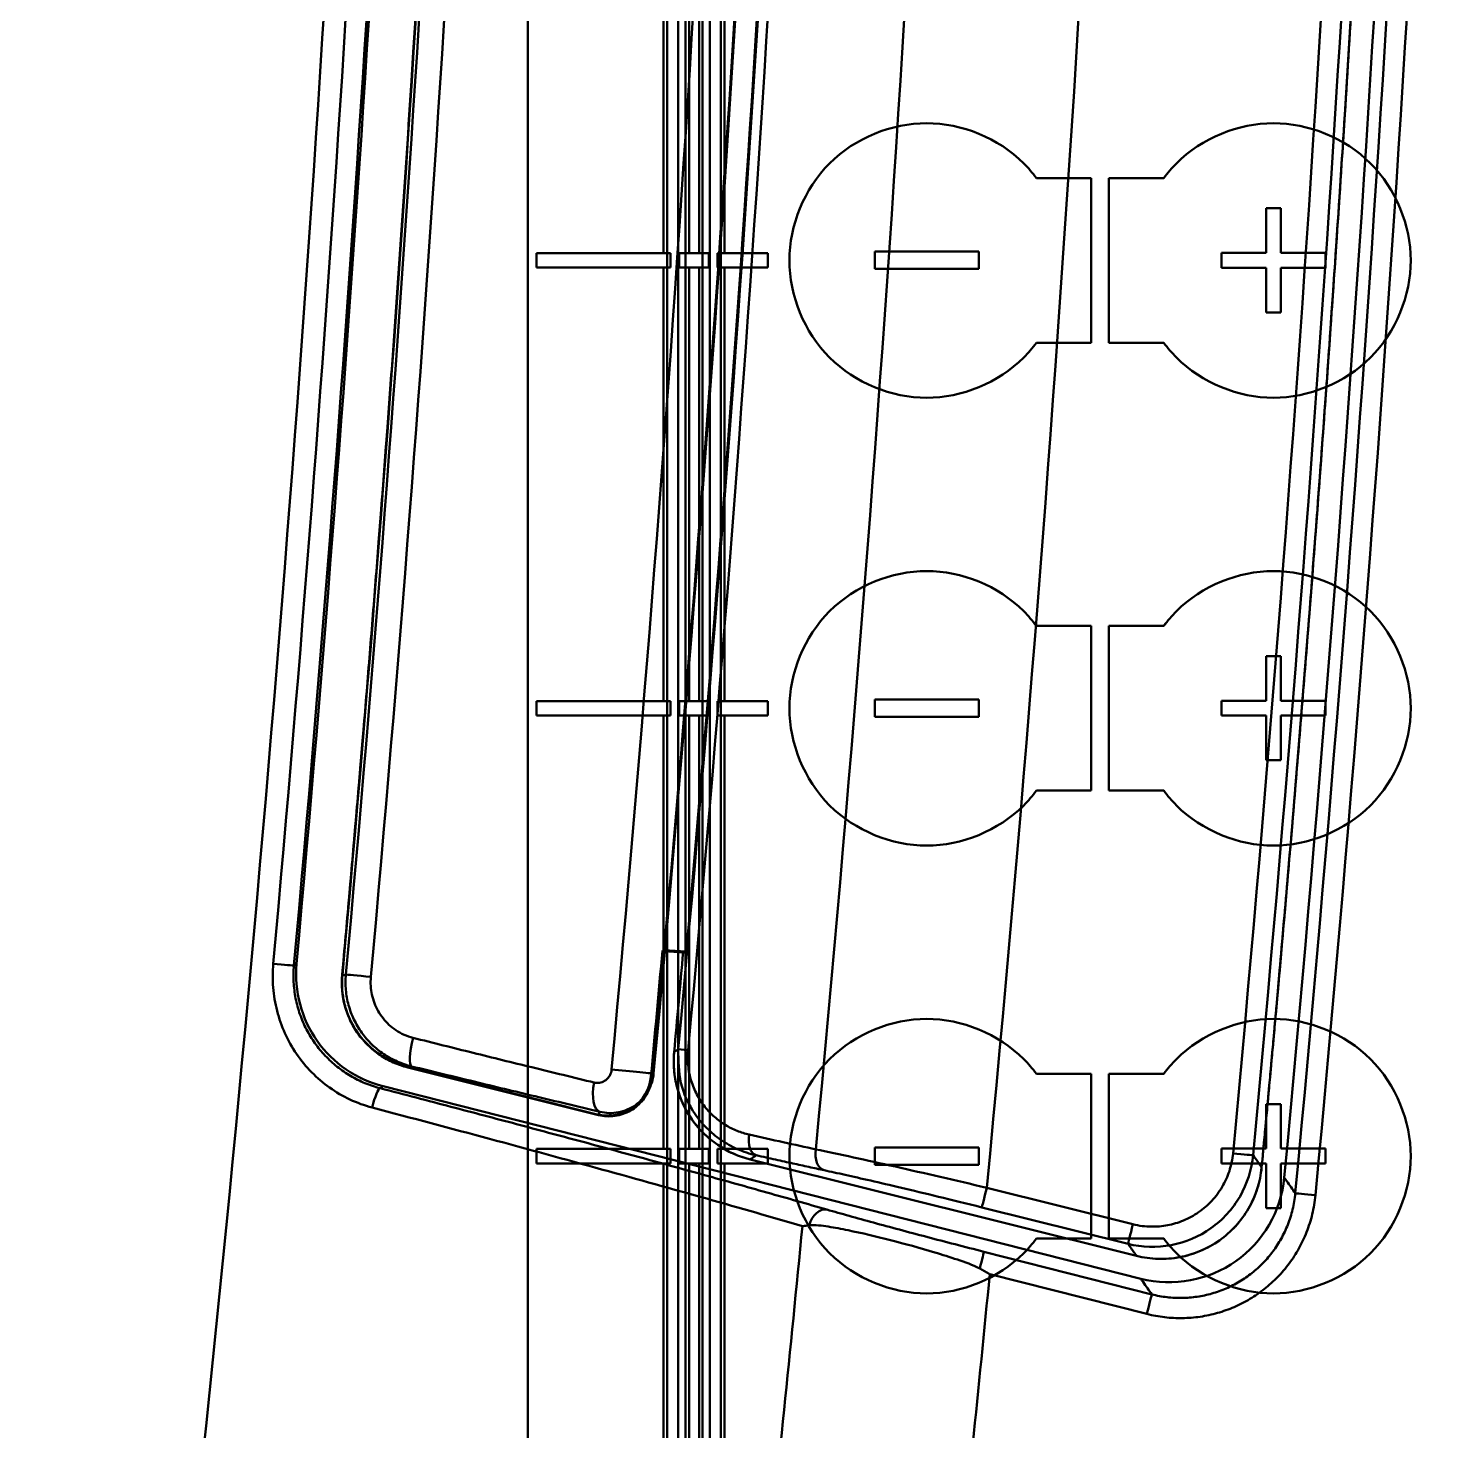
# Model space of a CAD drawing. Header units: millimetres. Extents: x -142 to 142, y -208 to 161.
# Drawn here: x 48.31 to 96.92, y -70.5 to -21.95 of the extents above; entities that cross this region are included whole.
import ezdxf

# ---------------------------------------------------------------- set-up
doc = ezdxf.new("R2010")
doc.units = ezdxf.units.MM
doc.layers.add('1', color=7, linetype='Continuous', true_color=0xffffff)

msp = doc.modelspace()

# ---------------------------------------------------------------- linework, layer by layer
at = {"layer": '1', "color": 251, "linetype": 'Continuous', "lineweight": 50}
for p, q in [((70.417, 95.7, 24.5), (70.417, -90.4, 24.5)), ((70.797, 95.7, 24.675), (70.797, -90.4, 24.675)), ((71.06, 95.7, 25.07), (71.06, -90.4, 25.07)), ((71.64, 95.7, 25.07), (71.64, -90.4, 25.07)), ((71.903, -90.4, 24.675), (71.903, 95.7, 24.675)), ((72.283, 95.7, 24.5), (72.283, -90.4, 24.5)), ((65.6, -87, 24.72), (65.6, 87, 24.72)), ((65.6, -87, 24.5), (65.6, 87, 24.5)), ((70.3, -14.742, 24.72), (70.3, -29.742, 24.72)), ((71.177, -14.742, 24.85), (71.177, -29.742, 24.85)), ((71.523, -14.742, 24.85), (71.523, -29.742, 24.85)), ((72.4, -14.742, 24.72), (72.4, -29.742, 24.72)), ((79.402, -25.242, 24.72), (79.402, -25.242, 24.82)), ((91.402, -25.242, 24.72), (91.402, -25.242, 24.82)), ((85.099, -27.142, 24.82), (83.199, -27.142, 24.82)), ((83.199, -27.142, 24.72), (83.199, -27.142, 24.82)), ((85.099, -27.142, 24.72), (83.199, -27.142, 24.72)), ((85.099, -32.842, 24.82), (85.099, -27.142, 24.82)), ((85.099, -27.142, 24.72), (85.099, -27.142, 24.82)), ((85.099, -32.842, 24.72), (85.099, -27.142, 24.72)), ((87.606, -27.142, 24.82), (85.705, -27.142, 24.82)), ((85.705, -27.142, 24.82), (85.705, -32.842, 24.82)), ((85.705, -27.142, 24.72), (85.705, -32.842, 24.72)), ((85.705, -27.142, 24.72), (85.705, -27.142, 24.82)), ((87.606, -27.142, 24.72), (85.705, -27.142, 24.72)), ((87.605, -27.142, 24.72), (87.605, -27.142, 24.82)), ((91.661, -28.188, 24.92), (91.146, -28.188, 24.92)), ((91.146, -28.188, 24.92), (91.146, -29.731, 24.92)), ((91.146, -28.188, 24.82), (91.146, -29.731, 24.82)), ((91.146, -28.188, 24.82), (91.146, -28.188, 24.92)), ((91.661, -28.188, 24.82), (91.146, -28.188, 24.82)), ((91.661, -29.731, 24.92), (91.661, -28.188, 24.92)), ((91.661, -28.188, 24.82), (91.661, -28.188, 24.92)), ((91.661, -29.731, 24.82), (91.661, -28.188, 24.82)), ((70.533, -29.742, 24.92), (65.902, -29.742, 24.92)), ((65.902, -29.742, 24.92), (65.902, -30.242, 24.92)), ((65.902, -29.742, 24.72), (65.902, -29.742, 24.92)), ((70.3, -29.742, 24.72), (65.902, -29.742, 24.72)), ((65.902, -29.742, 24.72), (65.902, -30.242, 24.72)), ((70.533, -29.742, 24.92), (70.533, -30.242, 24.92)), ((70.841, -29.742, 24.72), (70.841, -30.242, 24.72)), ((71.859, -29.742, 24.72), (70.841, -29.742, 24.72)), ((71.523, -29.742, 24.85), (71.177, -29.742, 24.85)), ((71.859, -29.742, 24.72), (71.859, -30.242, 24.72)), ((73.902, -29.742, 24.92), (72.167, -29.742, 24.92)), ((72.167, -29.742, 24.92), (72.167, -30.242, 24.92)), ((73.902, -29.742, 24.72), (72.4, -29.742, 24.72)), ((73.902, -30.242, 24.92), (73.902, -29.742, 24.92)), ((73.902, -29.742, 24.72), (73.902, -29.742, 24.92)), ((73.902, -30.242, 24.72), (73.902, -29.742, 24.72)), ((74.652, -29.991, 24.72), (74.652, -29.991, 24.82)), ((81.204, -29.688, 24.92), (77.604, -29.688, 24.92)), ((77.604, -29.688, 24.92), (77.604, -30.288, 24.92)), ((77.604, -29.688, 24.82), (77.604, -30.288, 24.82)), ((77.604, -29.688, 24.82), (77.604, -29.688, 24.92)), ((81.204, -29.688, 24.82), (77.604, -29.688, 24.82)), ((81.204, -30.288, 24.92), (81.204, -29.688, 24.92)), ((81.204, -29.688, 24.82), (81.204, -29.688, 24.92)), ((81.204, -30.288, 24.82), (81.204, -29.688, 24.82)), ((91.146, -29.731, 24.92), (89.604, -29.731, 24.92)), ((89.604, -29.731, 24.92), (89.604, -30.245, 24.92)), ((89.604, -29.731, 24.82), (89.604, -30.245, 24.82)), ((89.604, -29.731, 24.82), (89.604, -29.731, 24.92)), ((91.146, -29.731, 24.82), (89.604, -29.731, 24.82)), ((91.146, -29.731, 24.82), (91.146, -29.731, 24.92)), ((93.204, -29.731, 24.92), (91.661, -29.731, 24.92)), ((91.661, -29.731, 24.82), (91.661, -29.731, 24.92)), ((93.204, -29.731, 24.82), (91.661, -29.731, 24.82)), ((93.204, -30.245, 24.92), (93.204, -29.731, 24.92)), ((93.204, -29.731, 24.82), (93.204, -29.731, 24.92)), ((93.204, -30.245, 24.82), (93.204, -29.731, 24.82)), ((96.152, -29.991, 24.72), (96.152, -29.991, 24.82)), ((65.902, -30.242, 24.92), (70.533, -30.242, 24.92)), ((65.902, -30.242, 24.72), (70.3, -30.242, 24.72)), ((65.902, -30.242, 24.72), (65.902, -30.242, 24.92)), ((70.3, -30.242, 24.72), (70.3, -45.242, 24.72)), ((70.841, -30.242, 24.72), (71.859, -30.242, 24.72)), ((71.177, -30.242, 24.85), (71.177, -45.242, 24.85)), ((71.523, -30.242, 24.85), (71.177, -30.242, 24.85)), ((71.523, -30.242, 24.85), (71.523, -45.242, 24.85)), ((72.167, -30.242, 24.92), (73.902, -30.242, 24.92)), ((72.4, -30.242, 24.72), (72.4, -45.242, 24.72)), ((72.4, -30.242, 24.72), (73.902, -30.242, 24.72)), ((73.902, -30.242, 24.72), (73.902, -30.242, 24.92)), ((77.604, -30.288, 24.92), (81.204, -30.288, 24.92)), ((77.604, -30.288, 24.82), (81.204, -30.288, 24.82)), ((77.604, -30.288, 24.82), (77.604, -30.288, 24.92)), ((81.204, -30.288, 24.82), (81.204, -30.288, 24.92)), ((89.604, -30.245, 24.92), (91.146, -30.245, 24.92)), ((89.604, -30.245, 24.82), (91.146, -30.245, 24.82)), ((89.604, -30.245, 24.82), (89.604, -30.245, 24.92)), ((91.146, -30.245, 24.92), (91.146, -31.788, 24.92)), ((91.146, -30.245, 24.82), (91.146, -31.788, 24.82)), ((91.146, -30.245, 24.82), (91.146, -30.245, 24.92)), ((91.661, -31.788, 24.92), (91.661, -30.245, 24.92)), ((91.661, -30.245, 24.92), (93.204, -30.245, 24.92)), ((91.661, -30.245, 24.82), (93.204, -30.245, 24.82)), ((91.661, -30.245, 24.82), (91.661, -30.245, 24.92)), ((91.661, -31.788, 24.82), (91.661, -30.245, 24.82)), ((93.204, -30.245, 24.82), (93.204, -30.245, 24.92)), ((91.146, -31.788, 24.92), (91.661, -31.788, 24.92)), ((91.146, -31.788, 24.82), (91.146, -31.788, 24.92)), ((91.146, -31.788, 24.82), (91.661, -31.788, 24.82)), ((91.661, -31.788, 24.82), (91.661, -31.788, 24.92)), ((83.199, -32.842, 24.82), (85.099, -32.842, 24.82)), ((83.199, -32.842, 24.72), (85.099, -32.842, 24.72)), ((83.199, -32.842, 24.72), (83.199, -32.842, 24.82)), ((85.099, -32.842, 24.72), (85.099, -32.842, 24.82)), ((85.705, -32.842, 24.82), (87.606, -32.842, 24.82)), ((85.705, -32.842, 24.72), (87.606, -32.842, 24.72)), ((85.705, -32.842, 24.72), (85.705, -32.842, 24.82)), ((87.606, -32.842, 24.72), (87.606, -32.842, 24.82)), ((79.402, -34.742, 24.72), (79.402, -34.742, 24.82)), ((91.402, -34.742, 24.72), (91.402, -34.742, 24.82)), ((79.402, -40.742, 24.72), (79.402, -40.742, 24.82)), ((91.402, -40.742, 24.72), (91.402, -40.742, 24.82)), ((85.099, -42.642, 24.82), (83.199, -42.642, 24.82)), ((83.199, -42.642, 24.72), (83.199, -42.642, 24.82)), ((85.099, -42.642, 24.72), (83.199, -42.642, 24.72)), ((85.099, -48.342, 24.82), (85.099, -42.642, 24.82)), ((85.099, -42.642, 24.72), (85.099, -42.642, 24.82)), ((85.099, -48.342, 24.72), (85.099, -42.642, 24.72)), ((87.606, -42.642, 24.82), (85.705, -42.642, 24.82)), ((85.705, -42.642, 24.82), (85.705, -48.342, 24.82)), ((85.705, -42.642, 24.72), (85.705, -48.342, 24.72)), ((85.705, -42.642, 24.72), (85.705, -42.642, 24.82)), ((87.606, -42.642, 24.72), (85.705, -42.642, 24.72)), ((87.605, -42.642, 24.72), (87.605, -42.642, 24.82)), ((91.661, -43.688, 24.92), (91.146, -43.688, 24.92)), ((91.146, -43.688, 24.92), (91.146, -45.231, 24.92)), ((91.146, -43.688, 24.82), (91.146, -45.231, 24.82)), ((91.146, -43.688, 24.82), (91.146, -43.688, 24.92)), ((91.661, -43.688, 24.82), (91.146, -43.688, 24.82)), ((91.661, -45.231, 24.92), (91.661, -43.688, 24.92)), ((91.661, -43.688, 24.82), (91.661, -43.688, 24.92)), ((91.661, -45.231, 24.82), (91.661, -43.688, 24.82)), ((81.204, -45.188, 24.92), (77.604, -45.188, 24.92)), ((77.604, -45.188, 24.92), (77.604, -45.788, 24.92)), ((77.604, -45.188, 24.82), (77.604, -45.788, 24.82)), ((77.604, -45.188, 24.82), (77.604, -45.188, 24.92)), ((81.204, -45.188, 24.82), (77.604, -45.188, 24.82)), ((81.204, -45.788, 24.92), (81.204, -45.188, 24.92)), ((81.204, -45.188, 24.82), (81.204, -45.188, 24.92)), ((81.204, -45.788, 24.82), (81.204, -45.188, 24.82)), ((70.533, -45.242, 24.92), (65.902, -45.242, 24.92)), ((65.902, -45.242, 24.92), (65.902, -45.742, 24.92)), ((65.902, -45.242, 24.72), (65.902, -45.242, 24.92)), ((70.3, -45.242, 24.72), (65.902, -45.242, 24.72)), ((65.902, -45.242, 24.72), (65.902, -45.742, 24.72)), ((70.533, -45.242, 24.92), (70.533, -45.742, 24.92)), ((70.841, -45.242, 24.72), (70.841, -45.742, 24.72)), ((71.859, -45.242, 24.72), (70.841, -45.242, 24.72)), ((71.523, -45.242, 24.85), (71.177, -45.242, 24.85)), ((71.859, -45.242, 24.72), (71.859, -45.742, 24.72)), ((73.902, -45.242, 24.92), (72.167, -45.242, 24.92)), ((72.167, -45.242, 24.92), (72.167, -45.742, 24.92)), ((73.902, -45.242, 24.72), (72.4, -45.242, 24.72)), ((73.902, -45.742, 24.92), (73.902, -45.242, 24.92)), ((73.902, -45.242, 24.72), (73.902, -45.242, 24.92)), ((73.902, -45.742, 24.72), (73.902, -45.242, 24.72)), ((74.652, -45.491, 24.72), (74.652, -45.491, 24.82)), ((91.146, -45.231, 24.92), (89.604, -45.231, 24.92)), ((89.604, -45.231, 24.92), (89.604, -45.746, 24.92)), ((89.604, -45.231, 24.82), (89.604, -45.746, 24.82)), ((89.604, -45.231, 24.82), (89.604, -45.231, 24.92)), ((91.146, -45.231, 24.82), (89.604, -45.231, 24.82)), ((91.146, -45.231, 24.82), (91.146, -45.231, 24.92)), ((93.204, -45.231, 24.92), (91.661, -45.231, 24.92)), ((91.661, -45.231, 24.82), (91.661, -45.231, 24.92)), ((93.204, -45.231, 24.82), (91.661, -45.231, 24.82)), ((93.204, -45.746, 24.92), (93.204, -45.231, 24.92)), ((93.204, -45.231, 24.82), (93.204, -45.231, 24.92)), ((93.204, -45.746, 24.82), (93.204, -45.231, 24.82)), ((96.152, -45.491, 24.72), (96.152, -45.491, 24.82)), ((65.902, -45.742, 24.92), (70.533, -45.742, 24.92)), ((65.902, -45.742, 24.72), (70.3, -45.742, 24.72)), ((65.902, -45.742, 24.72), (65.902, -45.742, 24.92)), ((70.3, -45.742, 24.72), (70.3, -60.742, 24.72)), ((70.841, -45.742, 24.72), (71.859, -45.742, 24.72)), ((71.177, -45.742, 24.85), (71.177, -60.742, 24.85)), ((71.523, -45.742, 24.85), (71.177, -45.742, 24.85)), ((71.523, -45.742, 24.85), (71.523, -60.742, 24.85)), ((72.167, -45.742, 24.92), (73.902, -45.742, 24.92)), ((72.4, -45.742, 24.72), (72.4, -60.742, 24.72)), ((72.4, -45.742, 24.72), (73.902, -45.742, 24.72)), ((73.902, -45.742, 24.72), (73.902, -45.742, 24.92)), ((77.604, -45.788, 24.92), (81.204, -45.788, 24.92)), ((77.604, -45.788, 24.82), (77.604, -45.788, 24.92)), ((77.604, -45.788, 24.82), (81.204, -45.788, 24.82)), ((81.204, -45.788, 24.82), (81.204, -45.788, 24.92)), ((89.604, -45.746, 24.92), (91.146, -45.746, 24.92)), ((89.604, -45.746, 24.82), (91.146, -45.746, 24.82)), ((89.604, -45.746, 24.82), (89.604, -45.746, 24.92)), ((91.146, -45.746, 24.92), (91.146, -47.288, 24.92)), ((91.146, -45.746, 24.82), (91.146, -45.746, 24.92)), ((91.146, -45.746, 24.82), (91.146, -47.288, 24.82)), ((91.661, -47.288, 24.92), (91.661, -45.746, 24.92)), ((91.661, -45.746, 24.92), (93.204, -45.746, 24.92)), ((91.661, -45.746, 24.82), (93.204, -45.746, 24.82)), ((91.661, -45.746, 24.82), (91.661, -45.746, 24.92)), ((91.661, -47.288, 24.82), (91.661, -45.746, 24.82)), ((93.204, -45.746, 24.82), (93.204, -45.746, 24.92)), ((91.146, -47.288, 24.92), (91.661, -47.288, 24.92)), ((91.146, -47.288, 24.82), (91.661, -47.288, 24.82)), ((91.146, -47.288, 24.82), (91.146, -47.288, 24.92)), ((91.661, -47.288, 24.82), (91.661, -47.288, 24.92)), ((83.199, -48.342, 24.82), (85.099, -48.342, 24.82)), ((83.199, -48.342, 24.72), (85.099, -48.342, 24.72)), ((83.199, -48.342, 24.72), (83.199, -48.342, 24.82)), ((85.099, -48.342, 24.72), (85.099, -48.342, 24.82)), ((85.705, -48.342, 24.82), (87.606, -48.342, 24.82)), ((85.705, -48.342, 24.72), (87.606, -48.342, 24.72)), ((85.705, -48.342, 24.72), (85.705, -48.342, 24.82)), ((87.606, -48.342, 24.72), (87.606, -48.342, 24.82)), ((79.402, -50.242, 24.72), (79.402, -50.242, 24.82)), ((91.402, -50.242, 24.72), (91.402, -50.242, 24.82)), ((70.257, -53.873, -12), (70.977, -53.919, -12)), ((70.977, -53.919, -14.444), (70.257, -53.873, -14.444)), ((70.257, -53.873, -12), (70.257, -53.873, -14.444)), ((70.298, -53.894, -15.46), (70.315, -53.86, -17.46)), ((71.01, -53.939, -15.443), (70.298, -53.894, -15.46)), ((71.083, -53.908, -17.442), (70.315, -53.86, -17.46)), ((70.977, -53.919, -12), (70.977, -53.919, -14.444)), ((59.173, -54.721, -12), (59.173, -54.721, -14.444)), ((79.402, -56.242, 24.72), (79.402, -56.242, 24.82)), ((91.402, -56.242, 24.72), (91.402, -56.242, 24.82)), ((70.661, -57.391, -12), (70.661, -57.391, -14.444)), ((61.435, -57.904, -12), (68.003, -59.544, -12)), ((68.003, -59.544, -14.444), (61.435, -57.904, -14.444)), ((61.435, -57.904, -12), (61.435, -57.904, -14.444)), ((68.045, -59.569, -15.506), (61.441, -57.922, -15.67)), ((69.86, -58.229, -12), (69.86, -58.229, -14.444)), ((85.099, -58.142, 24.82), (83.199, -58.142, 24.82)), ((83.199, -58.142, 24.72), (83.199, -58.142, 24.82)), ((85.099, -58.142, 24.72), (83.199, -58.142, 24.72)), ((85.099, -63.842, 24.82), (85.099, -58.142, 24.82)), ((85.099, -58.142, 24.72), (85.099, -58.142, 24.82)), ((85.099, -63.842, 24.72), (85.099, -58.142, 24.72)), ((87.606, -58.142, 24.82), (85.705, -58.142, 24.82)), ((85.705, -58.142, 24.82), (85.705, -63.842, 24.82)), ((85.705, -58.142, 24.72), (85.705, -63.842, 24.72)), ((85.705, -58.142, 24.72), (85.705, -58.142, 24.82)), ((87.606, -58.142, 24.72), (85.705, -58.142, 24.72)), ((87.605, -58.142, 24.72), (87.605, -58.142, 24.82)), ((60.589, -58.569, -12), (86.812, -65.234, -12)), ((91.661, -59.188, 24.92), (91.146, -59.188, 24.92)), ((91.146, -59.188, 24.92), (91.146, -60.731, 24.92)), ((91.146, -59.188, 24.82), (91.146, -60.731, 24.82)), ((91.146, -59.188, 24.82), (91.146, -59.188, 24.92)), ((91.661, -59.188, 24.82), (91.146, -59.188, 24.82)), ((91.661, -60.731, 24.92), (91.661, -59.188, 24.92)), ((91.661, -59.188, 24.82), (91.661, -59.188, 24.92)), ((91.661, -60.731, 24.82), (91.661, -59.188, 24.82)), ((68.003, -59.544, -12), (68.003, -59.544, -14.444)), ((70.533, -60.742, 24.92), (65.902, -60.742, 24.92)), ((65.902, -60.742, 24.92), (65.902, -61.242, 24.92)), ((65.902, -60.742, 24.72), (65.902, -60.742, 24.92)), ((70.3, -60.742, 24.72), (65.902, -60.742, 24.72)), ((65.902, -60.742, 24.72), (65.902, -61.242, 24.72)), ((70.533, -60.742, 24.92), (70.533, -61.242, 24.92)), ((70.841, -60.742, 24.72), (70.841, -61.242, 24.72)), ((71.859, -60.742, 24.72), (70.841, -60.742, 24.72)), ((71.523, -60.742, 24.85), (71.177, -60.742, 24.85)), ((71.859, -60.742, 24.72), (71.859, -61.242, 24.72)), ((73.902, -60.742, 24.92), (72.167, -60.742, 24.92)), ((72.167, -60.742, 24.92), (72.167, -61.242, 24.92)), ((73.902, -60.742, 24.72), (72.4, -60.742, 24.72)), ((73.902, -61.242, 24.92), (73.902, -60.742, 24.92)), ((73.902, -60.742, 24.72), (73.902, -60.742, 24.92)), ((73.902, -61.242, 24.72), (73.902, -60.742, 24.72)), ((81.204, -60.688, 24.92), (77.604, -60.688, 24.92)), ((77.604, -60.688, 24.92), (77.604, -61.288, 24.92)), ((77.604, -60.688, 24.82), (77.604, -61.288, 24.82)), ((77.604, -60.688, 24.82), (77.604, -60.688, 24.92)), ((81.204, -60.688, 24.82), (77.604, -60.688, 24.82)), ((81.204, -61.288, 24.92), (81.204, -60.688, 24.92)), ((81.204, -60.688, 24.82), (81.204, -60.688, 24.92)), ((81.204, -61.288, 24.82), (81.204, -60.688, 24.82)), ((91.146, -60.731, 24.92), (89.604, -60.731, 24.92)), ((89.604, -60.731, 24.92), (89.604, -61.246, 24.92)), ((89.604, -60.731, 24.82), (89.604, -61.246, 24.82)), ((89.604, -60.731, 24.82), (89.604, -60.731, 24.92)), ((91.146, -60.731, 24.82), (89.604, -60.731, 24.82)), ((91.146, -60.731, 24.82), (91.146, -60.731, 24.92)), ((93.204, -60.731, 24.92), (91.661, -60.731, 24.92)), ((91.661, -60.731, 24.82), (91.661, -60.731, 24.92)), ((93.204, -60.731, 24.82), (91.661, -60.731, 24.82)), ((93.204, -61.246, 24.92), (93.204, -60.731, 24.92)), ((93.204, -60.731, 24.82), (93.204, -60.731, 24.92)), ((93.204, -61.246, 24.82), (93.204, -60.731, 24.82)), ((65.902, -61.242, 24.92), (70.533, -61.242, 24.92)), ((65.902, -61.242, 24.72), (70.3, -61.242, 24.72)), ((65.902, -61.242, 24.72), (65.902, -61.242, 24.92)), ((70.3, -61.242, 24.72), (70.3, -76.242, 24.72)), ((70.841, -61.242, 24.72), (71.859, -61.242, 24.72)), ((71.177, -61.242, 24.85), (71.177, -76.242, 24.85)), ((71.523, -61.242, 24.85), (71.177, -61.242, 24.85)), ((71.523, -61.242, 24.85), (71.523, -76.242, 24.85)), ((72.167, -61.242, 24.92), (73.902, -61.242, 24.92)), ((72.4, -61.242, 24.72), (72.4, -76.242, 24.72)), ((72.4, -61.242, 24.72), (73.902, -61.242, 24.72)), ((73.297, -61.107, -12), (86.665, -64.443, -12)), ((86.665, -64.443, -14.444), (73.297, -61.107, -14.444)), ((73.297, -61.107, -12), (73.297, -61.107, -14.444)), ((73.902, -61.242, 24.72), (73.902, -61.242, 24.92)), ((74.652, -60.991, 24.72), (74.652, -60.991, 24.82)), ((89.604, -61.246, 24.92), (91.146, -61.246, 24.92)), ((89.604, -61.246, 24.82), (91.146, -61.246, 24.82)), ((89.604, -61.246, 24.82), (89.604, -61.246, 24.92)), ((91.146, -61.246, 24.92), (91.146, -62.788, 24.92)), ((91.146, -61.246, 24.82), (91.146, -61.246, 24.92)), ((91.146, -61.246, 24.82), (91.146, -62.788, 24.82)), ((91.661, -62.788, 24.92), (91.661, -61.246, 24.92)), ((91.661, -61.246, 24.92), (93.204, -61.246, 24.92)), ((91.661, -61.246, 24.82), (93.204, -61.246, 24.82)), ((91.661, -61.246, 24.82), (91.661, -61.246, 24.92)), ((91.661, -62.788, 24.82), (91.661, -61.246, 24.82)), ((93.204, -61.246, 24.82), (93.204, -61.246, 24.92)), ((96.152, -60.991, 24.72), (96.152, -60.991, 24.82)), ((77.604, -61.288, 24.92), (81.204, -61.288, 24.92)), ((77.604, -61.288, 24.82), (81.204, -61.288, 24.82)), ((77.604, -61.288, 24.82), (77.604, -61.288, 24.92)), ((81.204, -61.288, 24.82), (81.204, -61.288, 24.92)), ((90.994, -61.382, -12), (90.994, -61.382, -14.444)), ((86.54, -63.348, -24.65), (81.481, -62.085, -24.65)), ((86.37, -64.026, -23.974), (81.312, -62.764, -23.974)), ((91.146, -62.788, 24.92), (91.661, -62.788, 24.92)), ((91.146, -62.788, 24.82), (91.661, -62.788, 24.82)), ((91.146, -62.788, 24.82), (91.146, -62.788, 24.92)), ((91.661, -62.788, 24.82), (91.661, -62.788, 24.92)), ((83.199, -63.842, 24.82), (85.099, -63.842, 24.82)), ((83.199, -63.842, 24.72), (85.099, -63.842, 24.72)), ((83.199, -63.842, 24.72), (83.199, -63.842, 24.82)), ((85.099, -63.842, 24.72), (85.099, -63.842, 24.82)), ((85.705, -63.842, 24.82), (87.606, -63.842, 24.82)), ((85.705, -63.842, 24.72), (87.606, -63.842, 24.72)), ((85.705, -63.842, 24.72), (85.705, -63.842, 24.82)), ((87.606, -63.842, 24.72), (87.606, -63.842, 24.82)), ((81.385, -64.298, -24.324), (87.193, -65.775, -24.324)), ((86.665, -64.443, -12), (86.665, -64.443, -14.444)), ((81.586, -65.071, -25), (87.021, -66.453, -25)), ((79.402, -65.742, 24.72), (79.402, -65.742, 24.82)), ((91.402, -65.742, 24.72), (91.402, -65.742, 24.82))]:
    msp.add_line(p, q, dxfattribs=at)
at = {"layer": '1', "color": 251, "linetype": 'Continuous', "lineweight": 50, "extrusion": (0, 0, -1)}
for centre, radius, start, end in [((1114, 51.8, 15), 1174.827, 181.210623, 188.372823), ((1113.979, 52.13, 24.65), 1209.276, 181.920187, 185.362939), ((1113.979, 52.13, 23.974), 1209.975, 181.920187, 185.362939), ((1114, 51.8, 15.01), 1175.591, 182.080356, 185.179644), ((1114, 51.8, 14.334), 1176.308, 182.080356, 185.179644), ((1114, 51.8, 12), 1176.39, 182.083731, 185.176269), ((1113.979, 52.13, 12), 1189.692, 185.114135, 185.282044), ((1113.979, 52.13, 14.444), 1189.692, 185.114135, 185.282044), ((1114, 51.8, 22.5), 1194.67, 185.534115, 186.147589)]:
    msp.add_arc(centre, radius, start, end, dxfattribs=at)
at = {"layer": '1', "color": 251, "linetype": 'Continuous', "lineweight": 50}
for centre, radius, start, end in [((-1113.979, 52.13, -24.65), 1200.904, 354.542477, 358.174397), ((-1113.979, 52.13, -22.342), 1194.886, 354.578888, 358.137986), ((-1114, 51.8, -24.324), 1211.54, 354.597118, 358.142882), ((-1114, 51.8, -25), 1212.24, 354.597118, 358.142882), ((-1114, 51.8, -12), 1211.11, 354.620976, 358.119024), ((-1113.979, 52.13, -18.292), 1189.826, 354.723494, 357.993381), ((-1113.979, 52.13, -18.869), 1190.168, 354.723494, 357.993381), ((-1114, 51.8, -25), 1201.285, 353.852411, 354.41694)]:
    msp.add_arc(centre, radius, start, end, dxfattribs=at)
at = {"layer": '1', "color": 251, "linetype": 'Continuous', "lineweight": 50, "extrusion": (-0.024383, 0.001547, 0.999701)}
for centre, radius in [((18.835, -1115.439, -24.003), 1187.413), ((18.835, -1115.439, -23.145), 1188.897)]:
    msp.add_arc(centre, radius, 88.324958, 91.675042, dxfattribs=at)
at = {"layer": '1', "color": 251, "linetype": 'Continuous', "lineweight": 50, "extrusion": (0.024383, -0.001547, -0.999701)}
for centre, radius, start, end in [((-18.835, -1115.439, 17.253), 1178, 88.441003, 91.558997), ((-18.835, -1115.439, 20.103), 1178.05, 88.443071, 91.556929), ((-18.835, -1115.439, 21.073), 1178.893, 88.443071, 91.556929), ((-18.835, -1115.439, 19.253), 1188.965, 88.531738, 91.468262), ((-18.835, -1115.439, 17.253), 1189, 91.469902, 91.680821)]:
    msp.add_arc(centre, radius, start, end, dxfattribs=at)
at = {"layer": '1', "color": 251, "linetype": 'Continuous', "lineweight": 50, "extrusion": (0, -1, 0)}
for centre, radius, start, end in [((71.06, 24.07, 29.742), 1, 121.7883, 139.4584), ((71.177, 24.35, 29.742), 0.5, 90, 132.2686), ((71.523, 24.35, 29.742), 0.5, 47.7314, 90), ((71.64, 24.07, 29.742), 1, 40.5416, 58.2117), ((71.06, 24.07, 30.242), 1, 121.7883, 139.4584), ((71.177, 24.35, 30.242), 0.5, 90, 132.2686), ((71.523, 24.35, 30.242), 0.5, 47.7314, 90), ((71.64, 24.07, 30.242), 1, 40.5416, 58.2117), ((71.06, 24.07, 45.242), 1, 121.7883, 139.4584), ((71.177, 24.35, 45.242), 0.5, 90, 132.2686), ((71.523, 24.35, 45.242), 0.5, 47.7314, 90), ((71.64, 24.07, 45.242), 1, 40.5416, 58.2117), ((71.06, 24.07, 45.742), 1, 121.7883, 139.4584), ((71.177, 24.35, 45.742), 0.5, 90, 132.2686), ((71.523, 24.35, 45.742), 0.5, 47.7314, 90), ((71.64, 24.07, 45.742), 1, 40.5416, 58.2117), ((71.06, 24.07, 60.742), 1, 121.7883, 139.4584), ((71.177, 24.35, 60.742), 0.5, 90, 132.2686), ((71.523, 24.35, 60.742), 0.5, 47.7314, 90), ((71.64, 24.07, 60.742), 1, 40.5416, 58.2117), ((71.06, 24.07, 61.242), 1, 121.7883, 139.4584), ((71.177, 24.35, 61.242), 0.5, 90, 132.2686), ((71.523, 24.35, 61.242), 0.5, 47.7314, 90), ((71.64, 24.07, 61.242), 1, 40.5416, 58.2117)]:
    msp.add_arc(centre, radius, start, end, dxfattribs=at)
at = {"layer": '1', "color": 251, "linetype": 'Continuous', "lineweight": 50, "extrusion": (-0.090279, -0.995917, 2.51916e-11)}
msp.add_arc((61.481, -14.31, 48.982), 0.7, 268.5406, 358, dxfattribs=at)
at = {"layer": '1', "color": 251, "linetype": 'Continuous', "lineweight": 50, "extrusion": (-0.090397, -0.995906, -0.000663828)}
msp.add_arc((65.005, -18.503, 49.134), 1, 182.3995, 262.402, dxfattribs=at)
at = {"layer": '1', "color": 251, "linetype": 'Continuous', "lineweight": 50, "extrusion": (0.953073, -0.232792, -0.193545)}
msp.add_arc((-40.621, -4.228, 75.811), 1, 181.2759, 268.3943, dxfattribs=at)
at = {"layer": '1', "color": 251, "linetype": 'Continuous', "lineweight": 50, "extrusion": (0.091962, 0.995762, 2.31065e-15)}
msp.add_arc((-76.473, -18.267, -50.535), 0.7, 300.7545, 358, dxfattribs=at)
at = {"layer": '1', "color": 251, "linetype": 'Continuous', "lineweight": 50, "extrusion": (0.09245, 0.995717, 0.000714173)}
msp.add_arc((-74.028, -21.326, -51.432), 1, 179.6006, 297.5531, dxfattribs=at)
at = {"layer": '1', "color": 251, "linetype": 'Continuous', "lineweight": 50, "extrusion": (0.956559, -0.2486, -0.152294)}
msp.add_arc((-42.24, -3.333, 74.676), 0.7, 268.5928, 357.9764, dxfattribs=at)
at = {"layer": '1', "color": 251, "linetype": 'Continuous', "lineweight": 50, "extrusion": (0.874746, -0.207804, -0.437764)}
msp.add_arc((-41.107, 16.078, 81.154), 1, 181.3921, 266.5015, dxfattribs=at)
at = {"layer": '1', "color": 251, "linetype": 'Continuous', "lineweight": 50, "extrusion": (-0.789796, 0.175939, 0.587595)}
msp.add_arc((42.822, 33.872, -80.47), 0.7, 274.2165, 357.5279, dxfattribs=at)
at = {"layer": '1', "color": 251, "linetype": 'Continuous', "lineweight": 50, "extrusion": (-0.729019, 0.15795, 0.66602)}
msp.add_arc((43.324, 41.785, -79.564), 0.7, 274.5433, 357.3184, dxfattribs=at)
at = {"layer": '1', "color": 251, "linetype": 'Continuous', "lineweight": 50, "extrusion": (-0.093464, -0.995623, 3.50814e-15)}
msp.add_arc((95.301, -23.95, 52.216), 0.7, 270, 358, dxfattribs=at)
at = {"layer": '1', "color": 251, "linetype": 'Continuous', "lineweight": 50, "extrusion": (-0.970247, 0.242118, 1.36351e-09)}
msp.add_arc((40.51, -23.95, -94.089), 0.7, 270, 358, dxfattribs=at)
at = {"layer": '1', "color": 251, "linetype": 'Continuous', "lineweight": 50, "extrusion": (0.094158, 0.995557, -1.86673e-15)}
msp.add_arc((-98.312, -24.3, -53.323), 0.7, 270, 358, dxfattribs=at)
at = {"layer": '1', "color": 251, "linetype": 'Continuous', "lineweight": 50, "extrusion": (0.720038, -0.206866, -0.662383)}
msp.add_arc((-40.124, 43.25, 82.39), 0.7, 270.5545, 357.3299, dxfattribs=at)
at = {"layer": '1', "color": 251, "linetype": 'Continuous', "lineweight": 50, "extrusion": (-0.970247, 0.242118, 4.80008e-15)}
msp.add_arc((40.51, -23.95, -99.302), 0.7, 270, 358, dxfattribs=at)
at = {"layer": '1', "color": 251, "linetype": 'Continuous', "lineweight": 50, "extrusion": (0.969188, -0.246322, 4.88344e-15)}
for centre, start in [((-42.97, -24.3, 94.715), 277.9362), ((-42.97, -24.3, 100.708), 270)]:
    msp.add_arc(centre, 0.7, start, 358, dxfattribs=at)
at = {"layer": '1', "color": 251, "linetype": 'Continuous', "lineweight": 50, "extrusion": (0, 0, -1)}
for centre, major_axis, start_param, end_param in [((-1114.876, 51.856, -14.444), (-1176.512, 74.638), 3.114411, 3.168774), ((-1113.868, 51.792, -14.444), (1186.445, -75.269), 0.025651, 0.029331)]:
    msp.add_ellipse(centre, major_axis=major_axis, ratio=0.999701, start_param=start_param, end_param=end_param, dxfattribs=at)
at = {"layer": '1', "color": 251, "linetype": 'Continuous', "lineweight": 50, "extrusion": (0.024383, -0.001547, -0.999701)}
msp.add_ellipse((-1114.993, 52.194, -46.535), major_axis=(-1188.423, 75.394, -29.103), ratio=0.999701, start_param=3.116284, end_param=3.167457, dxfattribs=at)
at = {"layer": '1', "color": 251, "linetype": 'Continuous', "lineweight": 50}
msp.add_ellipse((-1113.868, 51.792, -12), major_axis=(1186.445, -75.269), ratio=0.999701, start_param=6.253854, end_param=6.257534, dxfattribs=at)
msp.add_rational_spline([(95.649, 11.571, -12), (95.037, -6.698, -12), (93.668, -31.034, -12), (91.566, -55.317, -12), (90.994, -61.382, -12)], [0.500114055156, 0.5, 0.499961981615, 0.500076036771, 0.500114055156], degree=3, knots=[0, 0, 0, 0, 0.75, 1, 1, 1, 1], dxfattribs=at)
for points, weights, degree in [([(95.649, 11.571, -14.444), (94.424, -24.976, -14.444), (90.994, -61.382, -14.444)], [0.500114055156, 0.499885944844, 0.500114055156], 2), ([(59.173, -54.721, -12), (61.105, -33.45, -12), (62.457, -12.134, -12), (63.229, 9.211, -12)], [0.500092367237, 0.499969210921, 0.499969210921, 0.500092367237], 3)]:
    msp.add_rational_spline(points, weights, degree=degree, dxfattribs=at)
for points, knots in [([(79.402, -25.242, 24.82), (78.19, -25.242, 24.82), (75.666, -26.255, 24.82), (74.652, -28.779, 24.82), (74.652, -29.991, 24.82)], [0, 0, 0, 0, 0.499999, 1, 1, 1, 1]), ([(79.402, -25.242, 24.72), (78.19, -25.242, 24.72), (75.666, -26.255, 24.72), (74.652, -28.779, 24.72), (74.652, -29.991, 24.72)], [0, 0, 0, 0, 0.499999, 1, 1, 1, 1]), ([(83.199, -27.141, 24.82), (83.065, -26.961, 24.82), (82.102, -25.839, 24.82), (80.614, -25.242, 24.82), (79.402, -25.242, 24.82)], [0, 0, 0, 0, 0.151801, 1, 1, 1, 1]), ([(83.199, -27.142, 24.72), (83.065, -26.961, 24.72), (82.102, -25.839, 24.72), (80.614, -25.242, 24.72), (79.402, -25.242, 24.72)], [0, 0, 0, 0, 0.151813, 1, 1, 1, 1]), ([(91.402, -25.242, 24.82), (90.19, -25.242, 24.82), (88.702, -25.839, 24.82), (87.739, -26.961, 24.82), (87.606, -27.141, 24.82)], [0, 0, 0, 0, 0.848174, 1, 1, 1, 1]), ([(91.402, -25.242, 24.72), (90.19, -25.242, 24.72), (88.702, -25.839, 24.72), (87.739, -26.961, 24.72), (87.606, -27.142, 24.72)], [0, 0, 0, 0, 0.848164, 1, 1, 1, 1]), ([(96.152, -29.991, 24.82), (96.152, -28.78, 24.82), (95.139, -26.255, 24.82), (92.614, -25.242, 24.82), (91.402, -25.242, 24.82)], [0, 0, 0, 0, 0.500003, 1, 1, 1, 1]), ([(96.152, -29.991, 24.72), (96.152, -28.78, 24.72), (95.139, -26.255, 24.72), (92.614, -25.242, 24.72), (91.402, -25.242, 24.72)], [0, 0, 0, 0, 0.500003, 1, 1, 1, 1]), ([(74.652, -29.991, 24.82), (74.652, -31.203, 24.82), (75.665, -33.728, 24.82), (78.19, -34.742, 24.82), (79.402, -34.742, 24.82)], [0, 0, 0, 0, 0.500012, 1, 1, 1, 1]), ([(74.652, -29.991, 24.72), (74.652, -31.203, 24.72), (75.665, -33.728, 24.72), (78.19, -34.742, 24.72), (79.402, -34.742, 24.72)], [0, 0, 0, 0, 0.500012, 1, 1, 1, 1]), ([(91.402, -34.742, 24.82), (92.614, -34.742, 24.82), (95.139, -33.728, 24.82), (96.152, -31.203, 24.82), (96.152, -29.991, 24.82)], [0, 0, 0, 0, 0.49999, 1, 1, 1, 1]), ([(91.402, -34.742, 24.72), (92.614, -34.742, 24.72), (95.139, -33.728, 24.72), (96.152, -31.203, 24.72), (96.152, -29.991, 24.72)], [0, 0, 0, 0, 0.49999, 1, 1, 1, 1]), ([(79.402, -34.742, 24.82), (80.614, -34.742, 24.82), (82.102, -34.144, 24.82), (83.065, -33.022, 24.82), (83.199, -32.842, 24.82)], [0, 0, 0, 0, 0.848237, 1, 1, 1, 1]), ([(79.402, -34.742, 24.72), (80.614, -34.742, 24.72), (82.102, -34.144, 24.72), (83.065, -33.022, 24.72), (83.199, -32.842, 24.72)], [0, 0, 0, 0, 0.848225, 1, 1, 1, 1]), ([(87.606, -32.842, 24.82), (87.739, -33.022, 24.82), (88.702, -34.144, 24.82), (90.19, -34.742, 24.82), (91.402, -34.742, 24.82)], [0, 0, 0, 0, 0.15178, 1, 1, 1, 1]), ([(87.606, -32.842, 24.72), (87.739, -33.022, 24.72), (88.702, -34.144, 24.72), (90.19, -34.742, 24.72), (91.402, -34.742, 24.72)], [0, 0, 0, 0, 0.15179, 1, 1, 1, 1]), ([(79.402, -40.742, 24.82), (78.19, -40.742, 24.82), (75.666, -41.755, 24.82), (74.652, -44.279, 24.82), (74.652, -45.491, 24.82)], [0, 0, 0, 0, 0.499999, 1, 1, 1, 1]), ([(79.402, -40.742, 24.72), (78.19, -40.742, 24.72), (75.666, -41.755, 24.72), (74.652, -44.279, 24.72), (74.652, -45.491, 24.72)], [0, 0, 0, 0, 0.499999, 1, 1, 1, 1]), ([(83.199, -42.641, 24.82), (83.065, -42.461, 24.82), (82.102, -41.339, 24.82), (80.614, -40.742, 24.82), (79.402, -40.742, 24.82)], [0, 0, 0, 0, 0.151801, 1, 1, 1, 1]), ([(83.199, -42.642, 24.72), (83.065, -42.461, 24.72), (82.102, -41.339, 24.72), (80.614, -40.742, 24.72), (79.402, -40.742, 24.72)], [0, 0, 0, 0, 0.151813, 1, 1, 1, 1]), ([(91.402, -40.742, 24.82), (90.19, -40.742, 24.82), (88.702, -41.339, 24.82), (87.739, -42.461, 24.82), (87.606, -42.641, 24.82)], [0, 0, 0, 0, 0.848174, 1, 1, 1, 1]), ([(91.402, -40.742, 24.72), (90.19, -40.742, 24.72), (88.702, -41.339, 24.72), (87.739, -42.461, 24.72), (87.606, -42.642, 24.72)], [0, 0, 0, 0, 0.848164, 1, 1, 1, 1]), ([(96.152, -45.491, 24.82), (96.152, -44.28, 24.82), (95.139, -41.755, 24.82), (92.614, -40.742, 24.82), (91.402, -40.742, 24.82)], [0, 0, 0, 0, 0.500003, 1, 1, 1, 1]), ([(96.152, -45.491, 24.72), (96.152, -44.28, 24.72), (95.139, -41.755, 24.72), (92.614, -40.742, 24.72), (91.402, -40.742, 24.72)], [0, 0, 0, 0, 0.500003, 1, 1, 1, 1]), ([(74.652, -45.491, 24.82), (74.652, -46.703, 24.82), (75.665, -49.228, 24.82), (78.19, -50.242, 24.82), (79.402, -50.242, 24.82)], [0, 0, 0, 0, 0.500012, 1, 1, 1, 1]), ([(74.652, -45.491, 24.72), (74.652, -46.703, 24.72), (75.665, -49.228, 24.72), (78.19, -50.242, 24.72), (79.402, -50.242, 24.72)], [0, 0, 0, 0, 0.500012, 1, 1, 1, 1]), ([(91.402, -50.242, 24.82), (92.614, -50.242, 24.82), (95.139, -49.228, 24.82), (96.152, -46.703, 24.82), (96.152, -45.491, 24.82)], [0, 0, 0, 0, 0.49999, 1, 1, 1, 1]), ([(91.402, -50.242, 24.72), (92.614, -50.242, 24.72), (95.139, -49.228, 24.72), (96.152, -46.703, 24.72), (96.152, -45.491, 24.72)], [0, 0, 0, 0, 0.49999, 1, 1, 1, 1]), ([(79.402, -50.242, 24.82), (80.614, -50.242, 24.82), (82.102, -49.644, 24.82), (83.065, -48.522, 24.82), (83.199, -48.342, 24.82)], [0, 0, 0, 0, 0.848237, 1, 1, 1, 1]), ([(79.402, -50.242, 24.72), (80.614, -50.242, 24.72), (82.102, -49.644, 24.72), (83.065, -48.522, 24.72), (83.199, -48.342, 24.72)], [0, 0, 0, 0, 0.848225, 1, 1, 1, 1]), ([(87.606, -48.342, 24.82), (87.739, -48.522, 24.82), (88.702, -49.644, 24.82), (90.19, -50.242, 24.82), (91.402, -50.242, 24.82)], [0, 0, 0, 0, 0.15178, 1, 1, 1, 1]), ([(87.606, -48.342, 24.72), (87.739, -48.522, 24.72), (88.702, -49.644, 24.72), (90.19, -50.242, 24.72), (91.402, -50.242, 24.72)], [0, 0, 0, 0, 0.15179, 1, 1, 1, 1]), ([(57.505, -54.396, -14.334), (57.488, -54.585, -14.335), (57.48, -54.966, -14.338), (57.551, -55.534, -14.344), (57.701, -56.086, -14.354), (57.926, -56.608, -14.369), (58.222, -57.091, -14.391), (58.58, -57.526, -14.423), (58.994, -57.906, -14.467), (59.457, -58.225, -14.525), (59.958, -58.476, -14.599), (60.31, -58.594, -14.659), (60.488, -58.64, -14.692)], [0, 0, 0, 0, 0.101248, 0.202431, 0.303756, 0.404396, 0.504229, 0.603568, 0.702596, 0.802002, 0.901443, 1, 1, 1, 1]), ([(60.589, -58.569, -12), (59.669, -58.335, -12), (58.856, -57.775, -12), (57.765, -56.233, -12), (57.507, -55.28, -12), (57.593, -54.334, -12)], [0, 0, 0, 0, 0.5, 0.5, 1, 1, 1, 1]), ([(61.435, -57.904, -12), (60.741, -57.731, -12), (60.125, -57.307, -12), (59.306, -56.154, -12), (59.109, -55.433, -12), (59.173, -54.721, -12)], [0, 0, 0, 0, 0.5, 0.5, 1, 1, 1, 1]), ([(59.181, -54.74, -15.73), (59.179, -54.736, -15.448), (59.177, -54.73, -15.021), (59.174, -54.724, -14.59), (59.173, -54.721, -14.444)], [0, 0, 0, 0, 0.661379, 1, 1, 1, 1]), ([(79.402, -56.242, 24.82), (78.19, -56.242, 24.82), (75.666, -57.255, 24.82), (74.652, -59.779, 24.82), (74.652, -60.991, 24.82)], [0, 0, 0, 0, 0.499999, 1, 1, 1, 1]), ([(79.402, -56.242, 24.72), (78.19, -56.242, 24.72), (75.666, -57.255, 24.72), (74.652, -59.779, 24.72), (74.652, -60.991, 24.72)], [0, 0, 0, 0, 0.499999, 1, 1, 1, 1]), ([(83.199, -58.141, 24.82), (83.065, -57.961, 24.82), (82.102, -56.839, 24.82), (80.614, -56.242, 24.82), (79.402, -56.242, 24.82)], [0, 0, 0, 0, 0.151801, 1, 1, 1, 1]), ([(83.199, -58.142, 24.72), (83.065, -57.961, 24.72), (82.102, -56.839, 24.72), (80.614, -56.242, 24.72), (79.402, -56.242, 24.72)], [0, 0, 0, 0, 0.151813, 1, 1, 1, 1]), ([(91.402, -56.242, 24.82), (90.19, -56.242, 24.82), (88.702, -56.839, 24.82), (87.739, -57.961, 24.82), (87.606, -58.141, 24.82)], [0, 0, 0, 0, 0.848174, 1, 1, 1, 1]), ([(91.402, -56.242, 24.72), (90.19, -56.242, 24.72), (88.702, -56.839, 24.72), (87.739, -57.961, 24.72), (87.606, -58.142, 24.72)], [0, 0, 0, 0, 0.848164, 1, 1, 1, 1]), ([(96.152, -60.991, 24.82), (96.152, -59.78, 24.82), (95.139, -57.255, 24.82), (92.614, -56.242, 24.82), (91.402, -56.242, 24.82)], [0, 0, 0, 0, 0.500003, 1, 1, 1, 1]), ([(96.152, -60.991, 24.72), (96.152, -59.78, 24.72), (95.139, -57.255, 24.72), (92.614, -56.242, 24.72), (91.402, -56.242, 24.72)], [0, 0, 0, 0, 0.500003, 1, 1, 1, 1]), ([(61.625, -56.896, -19.802), (62.325, -57.071, -19.944), (63.712, -57.417, -20.288), (65.813, -57.935, -21.003), (67.191, -58.272, -21.614), (67.897, -58.444, -21.968)], [0, 0, 0, 0, 0.322834, 0.645056, 1, 1, 1, 1]), ([(70.805, -57.289, -18.292), (70.787, -57.302, -17.793), (70.749, -57.329, -16.784), (70.7, -57.363, -15.499), (70.671, -57.384, -14.71), (70.661, -57.391, -14.444)], [0, 0, 0, 0, 0.39952, 0.799041, 1, 1, 1, 1]), ([(73.502, -60.962, -19.901), (73.473, -60.955, -19.884), (73.416, -60.942, -19.85), (73.304, -60.911, -19.784), (73.113, -60.853, -19.671), (72.752, -60.713, -19.462), (72.278, -60.45, -19.191), (71.785, -60.041, -18.912), (71.267, -59.418, -18.619), (70.816, -58.495, -18.355), (70.809, -57.685, -18.313), (70.805, -57.289, -18.292)], [0, 0, 0, 0, 0.019309, 0.038447, 0.076202, 0.149555, 0.288053, 0.419439, 0.544224, 0.777395, 1, 1, 1, 1]), ([(73.297, -61.107, -12), (72.488, -60.905, -12), (71.772, -60.415, -12), (70.811, -59.061, -12), (70.584, -58.222, -12), (70.661, -57.391, -12)], [0, 0, 0, 0, 0.5, 0.5, 1, 1, 1, 1]), ([(61.441, -57.922, -15.67), (61.44, -57.918, -15.388), (61.438, -57.912, -14.98), (61.435, -57.906, -14.57), (61.435, -57.904, -14.444)], [0, 0, 0, 0, 0.693552, 1, 1, 1, 1]), ([(69.86, -58.229, -12), (69.82, -58.662, -12), (69.584, -59.066, -12), (68.883, -59.561, -12), (68.425, -59.649, -12), (68.003, -59.544, -12)], [0, 0, 0, 0, 0.5, 0.5, 1, 1, 1, 1]), ([(68.095, -59.456, -21.092), (68.303, -59.507, -21.127), (68.741, -59.518, -21.197), (69.248, -59.304, -21.273), (69.573, -59.017, -21.319), (69.767, -58.754, -21.343), (69.899, -58.455, -21.356), (69.943, -58.241, -21.357), (69.953, -58.133, -21.356)], [0, 0, 0, 0, 0.25, 0.5, 0.625, 0.75, 0.875, 1, 1, 1, 1]), ([(69.901, -58.253, -15.463), (69.89, -58.246, -15.182), (69.876, -58.238, -14.842), (69.863, -58.23, -14.501), (69.86, -58.229, -14.444)], [0, 0, 0, 0, 0.832638, 1, 1, 1, 1]), ([(68.045, -59.569, -15.506), (68.034, -59.562, -15.225), (68.02, -59.554, -14.871), (68.006, -59.546, -14.515), (68.003, -59.544, -14.444)], [0, 0, 0, 0, 0.798959, 1, 1, 1, 1]), ([(73.502, -60.962, -19.901), (73.476, -60.98, -19.221), (73.425, -61.016, -17.852), (73.357, -61.064, -16.05), (73.314, -61.095, -14.895), (73.297, -61.107, -14.444)], [0, 0, 0, 0, 0.379949, 0.759898, 1, 1, 1, 1]), ([(74.652, -60.991, 24.82), (74.652, -62.203, 24.82), (75.665, -64.728, 24.82), (78.19, -65.742, 24.82), (79.402, -65.742, 24.82)], [0, 0, 0, 0, 0.500012, 1, 1, 1, 1]), ([(74.652, -60.991, 24.72), (74.652, -62.203, 24.72), (75.665, -64.728, 24.72), (78.19, -65.742, 24.72), (79.402, -65.742, 24.72)], [0, 0, 0, 0, 0.500012, 1, 1, 1, 1]), ([(90.7, -60.96, -23.974), (90.749, -61.029, -22.386), (90.823, -61.132, -20.003), (90.921, -61.275, -16.826), (90.97, -61.347, -15.238), (90.994, -61.382, -14.444)], [0, 0, 0, 0, 0.5, 0.75, 1, 1, 1, 1]), ([(91.402, -65.742, 24.82), (92.614, -65.742, 24.82), (95.139, -64.728, 24.82), (96.152, -62.203, 24.82), (96.152, -60.991, 24.82)], [0, 0, 0, 0, 0.49999, 1, 1, 1, 1]), ([(91.402, -65.742, 24.72), (92.614, -65.742, 24.72), (95.139, -64.728, 24.72), (96.152, -62.203, 24.72), (96.152, -60.991, 24.72)], [0, 0, 0, 0, 0.49999, 1, 1, 1, 1]), ([(90.994, -61.382, -12), (90.946, -61.886, -12), (90.789, -62.372, -12), (90.287, -63.238, -12), (89.94, -63.618, -12), (89.124, -64.194, -12), (88.651, -64.395, -12), (87.663, -64.58, -12), (87.157, -64.566, -12), (86.665, -64.443, -12)], [0, 0, 0, 0, 0.25, 0.25, 0.5, 0.5, 0.75, 0.75, 1, 1, 1, 1]), ([(86.812, -65.234, -12), (87.938, -65.52, -12), (89.166, -65.287, -12), (91.037, -63.966, -12), (91.668, -62.891, -12), (91.777, -61.734, -12)], [0, 0, 0, 0, 0.5, 0.5, 1, 1, 1, 1]), ([(92.158, -62.277, -24.324), (92.11, -62.208, -22.768), (92.011, -62.067, -19.569), (91.884, -61.886, -15.454), (91.803, -61.772, -12.854), (91.777, -61.734, -12)], [0, 0, 0, 0, 0.403769, 0.807539, 1, 1, 1, 1]), ([(87.193, -65.775, -24.324), (87.366, -65.819, -24.326), (87.714, -65.883, -24.328), (88.242, -65.909, -24.331), (88.764, -65.867, -24.334), (89.278, -65.757, -24.336), (89.771, -65.58, -24.337), (90.236, -65.342, -24.338), (90.666, -65.045, -24.338), (91.055, -64.694, -24.337), (91.395, -64.295, -24.336), (91.682, -63.851, -24.334), (91.912, -63.363, -24.331), (92.079, -62.835, -24.328), (92.14, -62.464, -24.326), (92.158, -62.277, -24.324)], [0, 0, 0, 0, 0.077721, 0.153189, 0.229329, 0.305327, 0.381075, 0.456635, 0.53218, 0.607861, 0.683906, 0.759691, 0.837364, 0.917964, 1, 1, 1, 1]), ([(75.335, -63.384, -22.696), (75.261, -63.393, -22.636), (75.187, -63.403, -22.574), (75.111, -63.411, -22.508), (75.106, -63.411, -22.504), (75.102, -63.412, -22.5)], [0, 0, 0, 0, 0.942852, 0.942852, 1, 1, 1, 1]), ([(81.236, -64.883, -24.993), (80.989, -64.75, -24.984), (80.727, -64.663, -24.964), (80.205, -64.484, -24.901), (79.942, -64.402, -24.858), (79.16, -64.167, -24.697), (78.649, -64.027, -24.547), (77.647, -63.77, -24.161), (77.154, -63.653, -23.923), (76.451, -63.508, -23.508), (76.221, -63.465, -23.36), (75.772, -63.398, -23.043), (75.55, -63.359, -22.872), (75.335, -63.384, -22.696)], [0, 0, 0, 0, 0.125, 0.125, 0.25, 0.25, 0.5, 0.5, 0.75, 0.75, 0.875, 0.875, 1, 1, 1, 1]), ([(79.402, -65.742, 24.82), (80.614, -65.742, 24.82), (82.102, -65.144, 24.82), (83.065, -64.022, 24.82), (83.199, -63.842, 24.82)], [0, 0, 0, 0, 0.848237, 1, 1, 1, 1]), ([(79.402, -65.742, 24.72), (80.614, -65.742, 24.72), (82.102, -65.144, 24.72), (83.065, -64.022, 24.72), (83.199, -63.842, 24.72)], [0, 0, 0, 0, 0.848225, 1, 1, 1, 1]), ([(86.37, -64.026, -23.974), (86.406, -64.077, -22.825), (86.478, -64.179, -20.487), (86.576, -64.317, -17.327), (86.64, -64.407, -15.273), (86.665, -64.443, -14.444)], [0, 0, 0, 0, 0.377622, 0.755244, 1, 1, 1, 1]), ([(87.606, -63.842, 24.82), (87.739, -64.022, 24.82), (88.702, -65.144, 24.82), (90.19, -65.742, 24.82), (91.402, -65.742, 24.82)], [0, 0, 0, 0, 0.15178, 1, 1, 1, 1]), ([(87.606, -63.842, 24.72), (87.739, -64.022, 24.72), (88.702, -65.144, 24.72), (90.19, -65.742, 24.72), (91.402, -65.742, 24.72)], [0, 0, 0, 0, 0.15179, 1, 1, 1, 1]), ([(81.586, -65.071, -25), (81.58, -65.068, -25), (81.574, -65.065, -25), (81.458, -65.002, -25), (81.347, -64.942, -24.998), (81.236, -64.883, -24.993)], [0, 0, 0, 0, 0.050956, 0.050956, 1, 1, 1, 1]), ([(87.193, -65.775, -24.324), (87.145, -65.706, -22.768), (87.046, -65.566, -19.569), (86.919, -65.385, -15.454), (86.838, -65.271, -12.854), (86.812, -65.234, -12)], [0, 0, 0, 0, 0.403769, 0.807539, 1, 1, 1, 1])]:
    msp.add_open_spline(points, degree=3, knots=knots, dxfattribs=at)
for points in [[(70.257, -53.873, -14.444), (70.271, -53.88, -14.782), (70.284, -53.887, -15.121), (70.298, -53.894, -15.46)], [(71.01, -53.939, -15.443), (70.999, -53.932, -15.11), (70.988, -53.926, -14.777), (70.977, -53.919, -14.444)], [(71.083, -53.908, -17.442), (71.059, -53.919, -16.775), (71.034, -53.929, -16.109), (71.01, -53.939, -15.443)], [(56.791, -54.331, -15.01), (56.766, -54.604, -15.01), (56.763, -55.154, -15.011), (56.899, -55.968, -15.017), (57.173, -56.746, -15.03), (57.576, -57.466, -15.055), (58.099, -58.104, -15.095), (58.725, -58.639, -15.156), (59.434, -59.053, -15.242), (59.946, -59.239, -15.317), (60.208, -59.308, -15.359)], [(57.505, -54.396, -14.334), (57.534, -54.375, -13.556), (57.563, -54.355, -12.778), (57.593, -54.334, -12)], [(61.435, -57.904, -14.444), (61.119, -57.825, -14.442), (60.473, -57.552, -14.439), (59.658, -56.772, -14.44), (59.189, -55.745, -14.443), (59.144, -55.045, -14.444), (59.173, -54.721, -14.444)], [(59.181, -54.74, -15.73), (59.165, -54.917, -15.73), (59.164, -55.272, -15.73), (59.257, -55.798, -15.726), (59.441, -56.298, -15.721), (59.71, -56.759, -15.714), (60.056, -57.164, -15.705), (60.468, -57.503, -15.694), (60.934, -57.763, -15.683), (61.27, -57.879, -15.674), (61.441, -57.922, -15.67)], [(59.303, -54.707, -18.578), (59.283, -54.712, -18.108), (59.242, -54.724, -17.164), (59.201, -54.735, -16.21), (59.181, -54.74, -15.73)], [(59.303, -54.707, -18.578), (59.287, -54.884, -18.579), (59.287, -55.241, -18.583), (59.381, -55.768, -18.597), (59.568, -56.27, -18.618), (59.841, -56.73, -18.647), (60.19, -57.134, -18.684), (60.604, -57.471, -18.729), (61.071, -57.728, -18.782), (61.407, -57.843, -18.822), (61.578, -57.885, -18.843)], [(60.167, -54.785, -19.527), (60.157, -54.892, -19.527), (60.155, -55.103, -19.53), (60.197, -55.403, -19.539), (60.283, -55.698, -19.555), (60.412, -55.973, -19.577), (60.582, -56.227, -19.606), (60.785, -56.447, -19.642), (61.028, -56.641, -19.686), (61.311, -56.797, -19.739), (61.517, -56.869, -19.78), (61.625, -56.896, -19.802)], [(73.26, -60.244, -20.441), (73.118, -60.212, -20.335), (72.835, -60.125, -20.128), (72.429, -59.922, -19.834), (72.049, -59.644, -19.565), (71.713, -59.292, -19.328), (71.436, -58.869, -19.131), (71.236, -58.387, -18.982), (71.131, -57.861, -18.89), (71.129, -57.5, -18.869), (71.145, -57.321, -18.869)], [(73.297, -61.107, -14.444), (73.096, -61.057, -14.444), (72.704, -60.921, -14.444), (72.161, -60.617, -14.444), (71.68, -60.222, -14.444), (71.276, -59.748, -14.444), (70.962, -59.21, -14.444), (70.748, -58.626, -14.444), (70.641, -58.012, -14.444), (70.642, -57.597, -14.444), (70.661, -57.391, -14.444)], [(61.578, -57.885, -18.843), (61.556, -57.891, -18.32), (61.51, -57.903, -17.269), (61.465, -57.916, -16.205), (61.441, -57.922, -15.67)], [(61.578, -57.885, -18.843), (62.308, -58.063, -18.991), (63.762, -58.417, -19.354), (65.81, -58.911, -20.046), (67.326, -59.273, -20.707), (68.095, -59.456, -21.092)], [(67.897, -58.444, -21.968), (67.928, -58.451, -21.983), (67.989, -58.46, -22.014), (68.082, -58.454, -22.06), (68.173, -58.43, -22.104), (68.257, -58.389, -22.145), (68.333, -58.333, -22.181), (68.396, -58.264, -22.21), (68.447, -58.183, -22.232), (68.482, -58.092, -22.246), (68.494, -58.029, -22.249), (68.497, -57.997, -22.249)], [(69.86, -58.229, -14.444), (69.85, -58.336, -14.444), (69.807, -58.548, -14.443), (69.676, -58.845, -14.443), (69.484, -59.107, -14.443), (69.241, -59.323, -14.444), (68.957, -59.481, -14.443), (68.646, -59.575, -14.443), (68.322, -59.6, -14.443), (68.107, -59.57, -14.444), (68.003, -59.544, -14.444)], [(68.045, -59.569, -15.506), (68.138, -59.592, -15.504), (68.328, -59.621, -15.499), (68.616, -59.608, -15.492), (68.896, -59.541, -15.486), (69.159, -59.422, -15.479), (69.394, -59.256, -15.474), (69.594, -59.047, -15.469), (69.749, -58.804, -15.466), (69.856, -58.536, -15.464), (69.892, -58.348, -15.463), (69.901, -58.253, -15.463)], [(69.953, -58.133, -21.356), (69.945, -58.152, -20.397), (69.928, -58.192, -18.456), (69.91, -58.232, -16.469), (69.901, -58.253, -15.463)], [(60.488, -58.64, -14.692), (60.522, -58.617, -13.794), (60.555, -58.593, -12.897), (60.589, -58.569, -12)], [(60.488, -58.64, -14.692), (61.334, -58.86, -14.826), (62.973, -59.289, -15.165), (65.202, -59.879, -15.813), (67.443, -60.479, -16.662), (69.543, -61.049, -17.655), (71.712, -61.644, -18.897), (73.893, -62.253, -20.416), (75.274, -62.646, -21.574), (75.951, -62.841, -22.196)], [(60.208, -59.308, -15.359), (61.582, -59.671, -15.578), (64.297, -60.394, -16.215), (68.196, -61.456, -17.747), (71.843, -62.473, -19.831), (74.059, -63.108, -21.559), (75.102, -63.412, -22.5)], [(68.095, -59.456, -21.092), (68.087, -59.474, -20.182), (68.071, -59.511, -18.342), (68.054, -59.55, -16.458), (68.045, -59.569, -15.506)], [(75.563, -60.757, -22.342), (74.835, -60.597, -21.677), (74.067, -60.426, -21.042), (73.26, -60.244, -20.441)], [(81.481, -62.085, -24.65), (80.943, -61.958, -24.65), (79.866, -61.706, -24.549), (78.301, -61.349, -24.103), (76.84, -61.026, -23.371), (75.966, -60.841, -22.711), (75.563, -60.757, -22.342)], [(75.859, -61.48, -21.846), (75.683, -61.442, -21.686), (75.325, -61.364, -21.366), (74.778, -61.244, -20.901), (74.187, -61.114, -20.422), (73.739, -61.015, -20.077), (73.502, -60.962, -19.901)], [(90.7, -60.96, -23.974), (90.653, -61.458, -23.978), (90.34, -62.438, -23.985), (89.302, -63.576, -23.988), (87.884, -64.178, -23.985), (86.856, -64.148, -23.978), (86.37, -64.026, -23.974)], [(90.003, -60.894, -24.65), (89.983, -61.109, -24.65), (89.895, -61.517, -24.65), (89.648, -62.062, -24.65), (89.284, -62.551, -24.65), (88.829, -62.948, -24.65), (88.287, -63.241, -24.65), (87.743, -63.399, -24.65), (87.185, -63.452, -24.65), (86.76, -63.403, -24.65), (86.54, -63.348, -24.65)], [(81.312, -62.764, -23.974), (80.772, -62.629, -23.974), (79.768, -62.383, -23.866), (78.493, -62.078, -23.496), (77.434, -61.831, -23.003), (76.562, -61.634, -22.445), (76.079, -61.528, -22.047), (75.859, -61.48, -21.846)], [(90.994, -61.382, -14.444), (90.97, -61.632, -14.444), (90.869, -62.126, -14.444), (90.563, -62.817, -14.445), (90.115, -63.427, -14.444), (89.548, -63.928, -14.443), (88.887, -64.295, -14.444), (88.163, -64.514, -14.445), (87.408, -64.572, -14.444), (86.909, -64.504, -14.444), (86.665, -64.443, -14.444)], [(87.021, -66.453, -25), (87.229, -66.505, -25), (87.643, -66.58, -25), (88.248, -66.61, -25), (88.868, -66.561, -25), (89.471, -66.431, -25), (90.05, -66.224, -25), (90.596, -65.944, -25), (91.101, -65.595, -25), (91.557, -65.184, -25), (91.958, -64.711, -25), (92.29, -64.198, -25), (92.561, -63.631, -25), (92.76, -63.002, -25), (92.833, -62.567, -25), (92.854, -62.343, -25)], [(75.951, -62.841, -22.196), (76.198, -62.912, -22.424), (76.714, -63.058, -22.842), (77.553, -63.29, -23.368), (78.448, -63.533, -23.786), (79.396, -63.785, -24.094), (80.382, -64.042, -24.282), (81.048, -64.213, -24.324), (81.385, -64.298, -24.324)]]:
    msp.add_open_spline(points, degree=3, dxfattribs=at)

doc.saveas('drawing.dxf')
